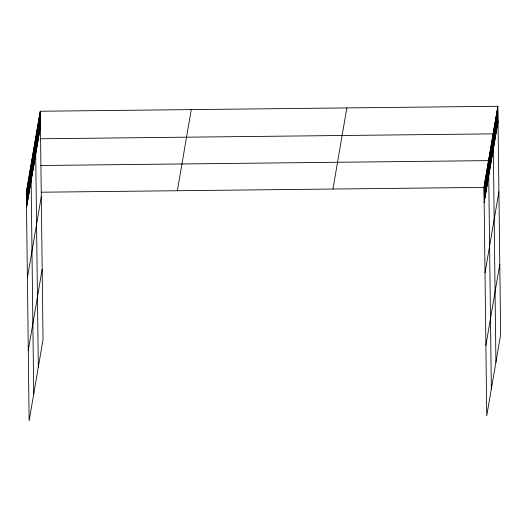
<?xml version="1.0" encoding="UTF-8"?>
<svg xmlns="http://www.w3.org/2000/svg" width="527" height="527" viewBox="0 0 527 527"><rect width="100%" height="100%" fill="white"/><g stroke="black" fill="none" stroke-linecap="round" stroke-linejoin="round"><path stroke-width="0.79" d="M40.25 111.25L43.036 339.605L29.143 420.724L26.35 192.375L40.25 111.25L497.857 106.276L500.65 334.625L486.75 415.75L483.964 187.395L497.857 106.276M26.534 207.519L40.434 126.394M27.397 277.881L41.29 196.755M28.28 350.369L42.18 269.244M177.362 190.728L191.261 109.609M332.952 189.041L346.845 107.916M484.148 202.539L498.048 121.421M485.005 272.9L498.904 191.775M485.894 345.389L499.794 264.271M38.702 138.799L35.52 138.832L38.313 367.187M40.289 138.779L493.134 133.858L495.927 362.207M34.117 165.57L30.935 165.603L33.728 393.959M40.474 165.498L488.549 160.623L491.342 388.979M26.35 192.375L29.532 192.342M41.449 192.21L483.964 187.395M497.646 107.528L497.831 122.672M497.429 108.779L497.613 123.924M497.218 110.031L497.402 125.182M497.001 111.289L497.185 126.434M496.783 112.541L496.974 127.686M496.572 113.792L496.757 128.944M496.355 115.051L496.539 130.195M496.144 116.302L496.329 131.447M495.927 117.554L496.111 132.705M495.709 118.812L495.9 133.957M495.499 120.064L495.683 135.208M495.281 121.315L495.466 136.467M495.07 122.574L495.255 137.718M494.853 123.825L495.037 138.97M494.636 125.077L494.827 140.228M494.425 126.335L494.609 141.48M494.207 127.587L494.392 142.731M493.997 128.838L494.181 143.983M493.779 130.097L493.964 145.241M493.562 131.348L493.746 146.493M493.351 132.6L493.536 147.744M492.916 135.129L493.101 150.274M492.699 136.407L492.883 151.552M492.481 137.679L492.666 152.823M492.264 138.957L492.449 154.101M492.04 140.228L492.231 155.373M491.823 141.506L492.007 156.651M491.605 142.777L491.79 157.922M491.388 144.055L491.572 159.2M491.171 145.327L491.355 160.471M490.953 146.605L491.138 161.749M490.736 147.876L490.92 163.021M490.512 149.154L490.696 164.299M490.294 150.426L490.479 165.57M490.077 151.704L490.262 166.848M489.86 152.975L490.044 168.126M489.642 154.253L489.827 169.398M489.425 155.524L489.609 170.676M489.201 156.802L489.392 171.947M488.984 158.074L489.168 173.225M488.766 159.352L488.951 174.496M488.331 161.901L488.516 177.046M488.114 163.172L488.298 178.324M487.897 164.45L488.081 179.595M487.673 165.722L487.857 180.873M487.455 167L487.64 182.144M487.238 168.271L487.422 183.422M487.02 169.549L487.205 184.694M486.803 170.827L486.988 185.972M486.586 172.098L486.77 187.243M486.362 173.376L486.553 188.521M486.144 174.648L486.329 189.792M485.927 175.926L486.111 191.07M485.71 177.197L485.894 192.342M485.492 178.475L485.677 193.62M485.275 179.747L485.459 194.891M485.057 181.024L485.242 196.169M484.833 182.296L485.024 197.441M484.616 183.574L484.8 198.719M484.399 184.845L484.583 199.99M484.181 186.123L484.366 201.268M40.032 112.501L40.217 127.653M39.815 113.76L40.006 128.904M39.604 115.011L39.788 130.156M39.387 116.263L39.571 131.414M39.176 117.521L39.36 132.666M38.958 118.773L39.143 133.917M38.741 120.024L38.932 135.169M38.53 121.282L38.715 136.427M38.313 122.534L38.497 137.679M38.102 123.786L38.287 138.93M37.885 125.044L38.069 140.189M37.667 126.296L37.852 141.44M37.457 127.547L37.641 142.692M37.239 128.799L37.424 143.95M37.028 130.057L37.213 145.202M36.811 131.309L36.995 146.453M36.594 132.56L36.778 147.712M36.383 133.818L36.567 148.963M36.165 135.07L36.35 150.215M35.955 136.322L36.139 151.473M35.737 137.58L35.922 152.725M35.302 140.11L35.487 155.254M35.085 141.381L35.269 156.526M34.868 142.659L35.052 157.804M34.65 143.93L34.835 159.075M34.433 145.208L34.617 160.353M34.209 146.48L34.4 161.624M33.991 147.758L34.176 162.902M33.774 149.029L33.959 164.174M33.557 150.307L33.741 165.452M33.339 151.578L33.524 166.723M33.122 152.856L33.306 168.001M32.905 154.128L33.089 169.272M32.681 155.406L32.865 170.55M32.463 156.677L32.648 171.828M32.246 157.955L32.43 173.1M32.028 159.226L32.213 174.378M31.811 160.504L31.995 175.649M31.594 161.776L31.778 176.927M31.37 163.054L31.561 178.198M31.152 164.325L31.337 179.476M30.718 166.875L30.902 182.026M30.5 168.153L30.685 183.297M30.283 169.424L30.467 184.575M30.065 170.702L30.25 185.847M29.841 171.973L30.032 187.125M29.624 173.251L29.808 188.396M29.407 174.529L29.591 189.674M29.189 175.801L29.374 190.945M28.972 177.079L29.156 192.223M28.754 178.35L28.939 193.495M28.537 179.628L28.721 194.773M28.313 180.899L28.498 196.044M28.096 182.177L28.28 197.322M27.878 183.449L28.063 198.593M27.661 184.727L27.845 199.871M27.444 185.998L27.628 201.143M27.226 187.276L27.411 202.421M27.002 188.547L27.193 203.692M26.785 189.825L26.969 204.97M26.567 191.097L26.752 206.241"/></g></svg>
